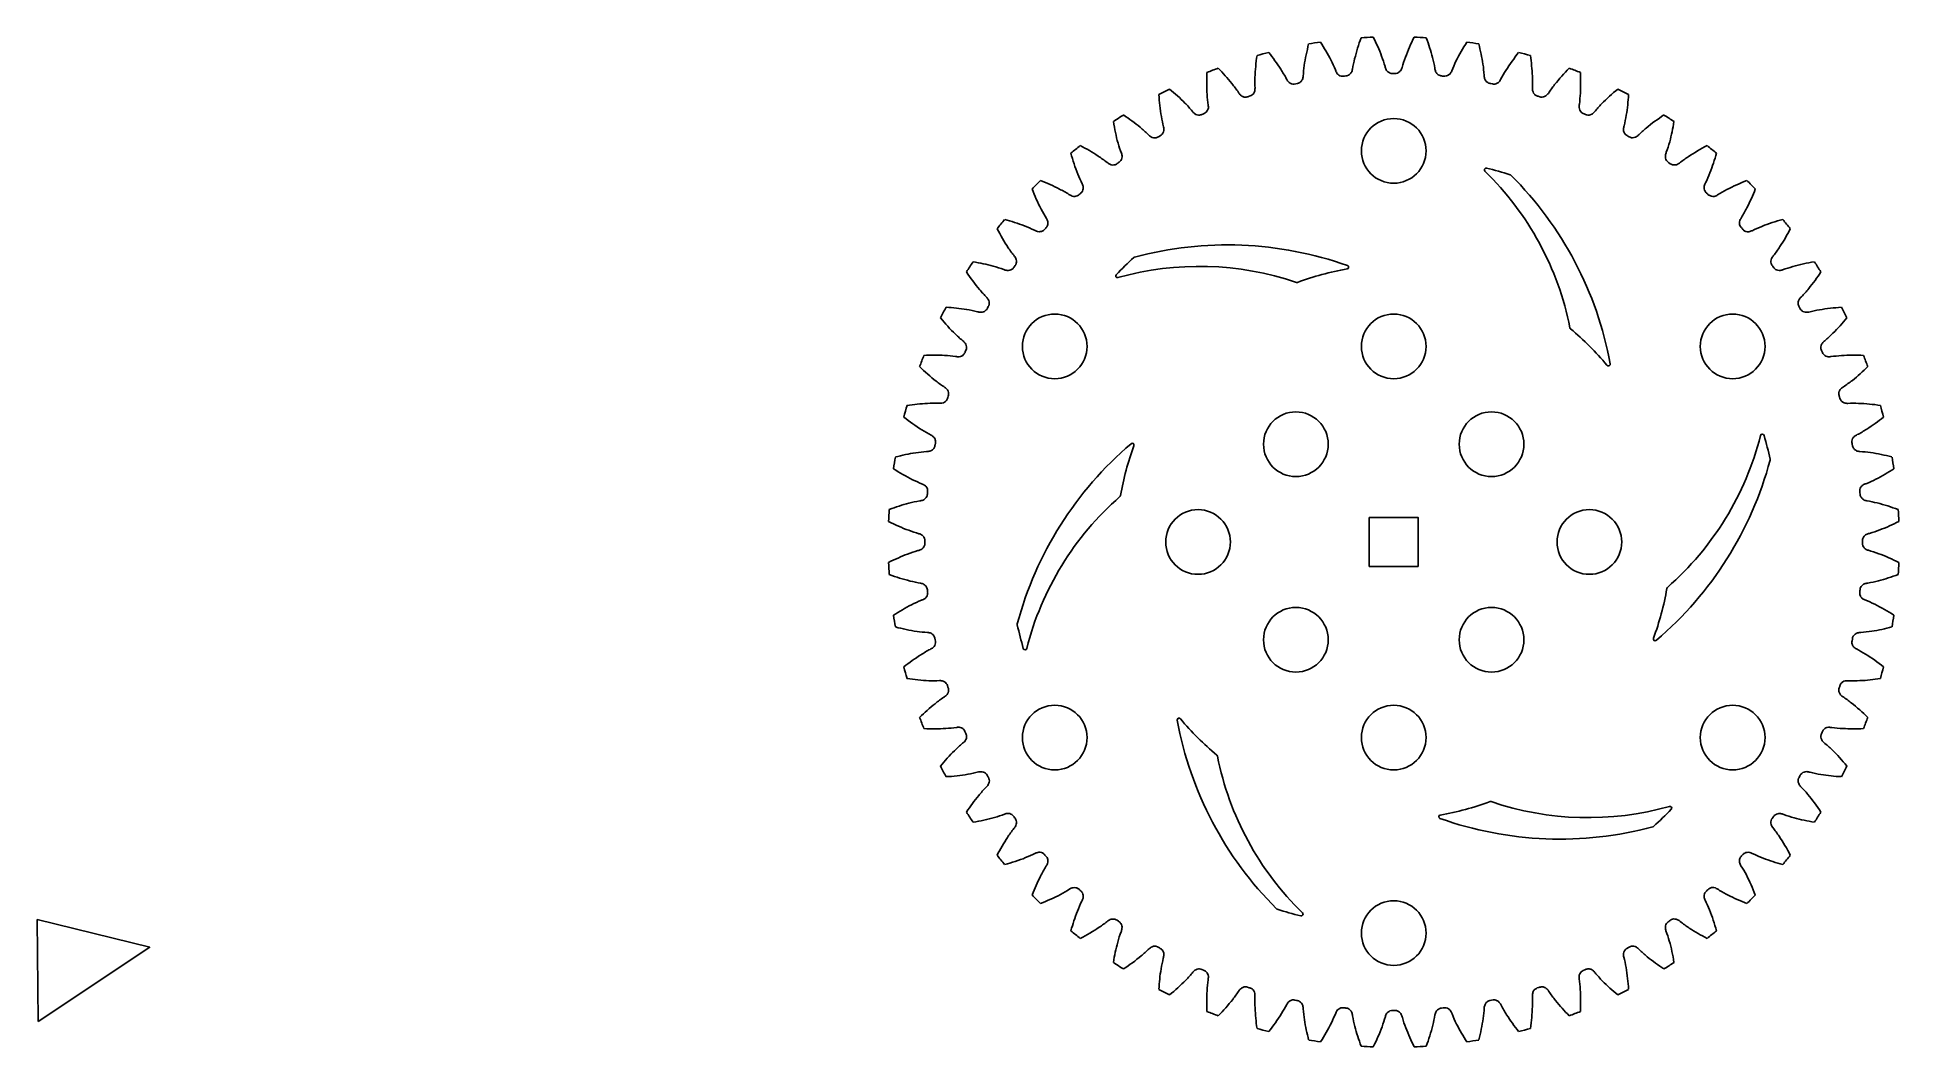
# Model space of a CAD drawing. Header units: millimetres. Extents: x -20 to 101, y -23 to 42.
import ezdxf

# ---------------------------------------------------------------- set-up
doc = ezdxf.new("R2010")
doc.units = ezdxf.units.MM
doc.layers.get('0').update_dxf_attribs({"linetype": 'CONTINUOUS'})

msp = doc.modelspace()

# ---------------------------------------------------------------- linework, layer by layer
for points in [[(74.2, 33.67, -0.151961), (79.72, 23.5, 0.172361), (79.76, 23.43, -0.046492), (82.12, 21.07, 0.7727), (82.33, 21.17, 0.152044), (75.89, 33.41, 0.120029), (75.84, 33.44, 0.015903), (74.31, 33.87, 0.76536)], [(65.28, 27.54, 0.152044), (51.46, 28.09, 0.120029), (51.41, 28.06, 0.015903), (50.27, 26.95, 0.76536), (50.38, 26.76, -0.151961), (61.96, 26.45, 0.172361), (62.03, 26.45, -0.046492), (65.26, 27.32, 0.7727)], [(43.85, 4.27, 0.120029), (43.85, 4.21, 0.015903), (44.24, 2.67, 0.76536), (44.46, 2.68, -0.151961), (50.51, 12.54, 0.172361), (50.55, 12.61, -0.046492), (51.42, 15.84, 0.7727), (51.23, 15.97, 0.152044)], [(92.71, 14.96, 0.015903), (92.32, 16.51, 0.76536), (92.09, 16.5, -0.151961), (86.04, 6.64, 0.172361), (86.01, 6.57, -0.046492), (85.14, 3.34, 0.7727), (85.33, 3.21, 0.152044), (92.71, 14.91, 0.120029)], [(62.25, -14.69, 0.76536), (62.36, -14.49, -0.151961), (56.84, -4.32, 0.172361), (56.8, -4.25, -0.046492), (54.44, -1.89, 0.7727), (54.23, -1.99, 0.152044), (60.67, -14.23, 0.120029), (60.72, -14.26, 0.015903)], [(86.29, -7.77, 0.76536), (86.18, -7.58, -0.151961), (74.6, -7.27, 0.172361), (74.53, -7.27, -0.046492), (71.3, -8.14, 0.7727), (71.28, -8.36, 0.152044), (85.1, -8.91, 0.120029), (85.15, -8.88, 0.015903)]]:
    msp.add_lwpolyline(points, format="xyb", close=True)
for points in [[(69.87, 8), (66.69, 8), (66.69, 11.18), (69.87, 11.18)], [(-19.7, -21.56), (-12.46, -16.73), (-19.76, -14.93)]]:
    msp.add_lwpolyline(points, close=True)
for centre in [(68.28, 34.99), (46.28, 22.29), (68.28, 22.29), (90.28, 22.29), (61.93, 15.94), (74.63, 15.94), (55.58, 9.59), (80.98, 9.59), (61.93, 3.24), (74.63, 3.24), (46.28, -3.11), (68.28, -3.11), (90.28, -3.11), (68.28, -15.81)]:
    msp.add_circle(centre, 2.1)
for start, end in [(92.3191, 93.6809), (86.3191, 87.6809), (104.3191, 105.6809), (98.3191, 99.6809), (80.3191, 81.6809), (74.3191, 75.6809), (110.3191, 111.6809), (68.3191, 69.6809), (116.3191, 117.6809), (62.3191, 63.6809), (122.3191, 123.6809), (56.3191, 57.6809), (128.3191, 129.6809), (50.3191, 51.6809), (134.3191, 135.6809), (44.3191, 45.6809), (140.3191, 141.6809), (38.3191, 39.6809), (146.3191, 147.6809), (32.3191, 33.6809), (152.3191, 153.6809), (26.3191, 27.6809), (158.3191, 159.6809), (20.3191, 21.6809), (164.3191, 165.6809), (14.3191, 15.6809), (170.3191, 171.6809), (8.3191, 9.6809), (176.3191, 177.6809), (2.3191, 3.6809), (182.3191, 183.6809), (356.3191, 357.6809), (188.3191, 189.6809), (350.3191, 351.6809), (194.3191, 195.6809), (344.3191, 345.6809), (200.3191, 201.6809), (338.3191, 339.6809), (206.3191, 207.6809), (332.3191, 333.6809), (212.3191, 213.6809), (326.3191, 327.6809), (218.3191, 219.6809), (320.3191, 321.6809), (224.3191, 225.6809), (314.3191, 315.6809), (230.3191, 231.6809), (308.3191, 309.6809), (236.3191, 237.6809), (302.3191, 303.6809), (242.3191, 243.6809), (296.3191, 297.6809), (248.3191, 249.6809), (290.3191, 291.6809), (254.3191, 255.6809), (260.3191, 261.6809), (278.3191, 279.6809), (284.3191, 285.6809), (266.3191, 267.6809), (272.3191, 273.6809)]:
    msp.add_arc((68.28, 9.59), 32.81, start, end)
for points in [[(63.53, 42.05), (63.77, 41.68), (64, 41.29), (64.31, 40.68), (64.41, 40.46), (64.52, 40.18), (64.54, 40.11), (64.63, 39.98), (64.68, 39.94), (64.76, 39.88), (64.81, 39.86), (64.95, 39.83), (65.01, 39.84), (65.17, 39.86), (65.2, 39.86), (65.32, 39.89), (65.37, 39.92), (65.44, 39.97), (65.49, 40.01), (65.57, 40.15), (65.59, 40.23), (65.64, 40.52), (65.69, 40.75), (65.86, 41.43), (66, 41.89), (66.17, 42.33)], [(66.95, 42.37), (67.15, 41.97), (67.34, 41.56), (67.58, 40.92), (67.65, 40.7), (67.74, 40.4), (67.75, 40.33), (67.83, 40.19), (67.87, 40.15), (67.95, 40.09), (68, 40.06), (68.13, 40.01), (68.19, 40.02), (68.35, 40.02), (68.39, 40.01), (68.5, 40.03), (68.55, 40.05), (68.63, 40.1), (68.68, 40.14), (68.77, 40.26), (68.8, 40.34), (68.89, 40.62), (68.96, 40.85), (69.2, 41.51), (69.39, 41.95), (69.61, 42.37)], [(70.39, 42.33), (70.55, 41.91), (70.69, 41.48), (70.86, 40.82), (70.91, 40.59), (70.96, 40.29), (70.97, 40.22), (71.03, 40.07), (71.07, 40.03), (71.14, 39.95), (71.18, 39.92), (71.31, 39.86), (71.37, 39.86), (71.53, 39.84), (71.56, 39.84), (71.68, 39.84), (71.74, 39.86), (71.82, 39.9), (71.87, 39.93), (71.98, 40.04), (72.02, 40.12), (72.13, 40.39), (72.22, 40.6), (72.53, 41.24), (72.77, 41.65), (73.03, 42.05)], [(56.89, 40.36), (57.2, 40.04), (57.5, 39.71), (57.93, 39.17), (58.07, 38.98), (58.24, 38.73), (58.28, 38.67), (58.39, 38.56), (58.45, 38.53), (58.54, 38.49), (58.59, 38.48), (58.73, 38.48), (58.79, 38.5), (58.95, 38.55), (58.98, 38.56), (59.08, 38.61), (59.13, 38.65), (59.19, 38.72), (59.22, 38.77), (59.27, 38.91), (59.28, 39), (59.27, 39.29), (59.26, 39.53), (59.29, 40.23), (59.34, 40.71), (59.41, 41.18)], [(60.17, 41.38), (60.45, 41.03), (60.71, 40.67), (61.08, 40.09), (61.2, 39.89), (61.34, 39.62), (61.37, 39.55), (61.48, 39.43), (61.52, 39.4), (61.61, 39.35), (61.67, 39.33), (61.8, 39.32), (61.86, 39.33), (62.02, 39.37), (62.06, 39.37), (62.17, 39.41), (62.21, 39.45), (62.28, 39.51), (62.32, 39.56), (62.39, 39.7), (62.4, 39.78), (62.42, 40.07), (62.44, 40.3), (62.54, 41), (62.64, 41.47), (62.76, 41.93)], [(73.8, 41.93), (73.91, 41.5), (74.01, 41.06), (74.11, 40.38), (74.13, 40.15), (74.16, 39.84), (74.16, 39.77), (74.2, 39.62), (74.23, 39.57), (74.29, 39.49), (74.34, 39.45), (74.45, 39.38), (74.52, 39.37), (74.68, 39.34), (74.71, 39.33), (74.83, 39.32), (74.88, 39.33), (74.97, 39.36), (75.02, 39.39), (75.14, 39.49), (75.19, 39.56), (75.33, 39.82), (75.44, 40.02), (75.81, 40.62), (76.1, 41.01), (76.39, 41.38)], [(77.15, 41.18), (77.22, 40.74), (77.26, 40.29), (77.29, 39.61), (77.3, 39.37), (77.29, 39.06), (77.28, 38.99), (77.31, 38.84), (77.33, 38.78), (77.39, 38.7), (77.43, 38.65), (77.53, 38.57), (77.59, 38.55), (77.75, 38.51), (77.78, 38.49), (77.9, 38.47), (77.95, 38.48), (78.05, 38.5), (78.1, 38.52), (78.23, 38.61), (78.28, 38.67), (78.45, 38.92), (78.58, 39.11), (79.02, 39.66), (79.34, 40.02), (79.67, 40.36)], [(53.73, 39), (54.08, 38.72), (54.42, 38.41), (54.89, 37.93), (55.06, 37.75), (55.25, 37.52), (55.29, 37.46), (55.42, 37.37), (55.47, 37.34), (55.57, 37.31), (55.63, 37.31), (55.76, 37.32), (55.82, 37.35), (55.97, 37.42), (56, 37.43), (56.1, 37.49), (56.14, 37.53), (56.19, 37.61), (56.22, 37.66), (56.26, 37.81), (56.25, 37.89), (56.21, 38.19), (56.18, 38.42), (56.14, 39.12), (56.14, 39.6), (56.16, 40.08)], [(80.4, 40.08), (80.42, 39.63), (80.42, 39.18), (80.38, 38.5), (80.36, 38.26), (80.32, 37.96), (80.3, 37.89), (80.32, 37.73), (80.34, 37.68), (80.38, 37.58), (80.41, 37.54), (80.51, 37.45), (80.57, 37.42), (80.72, 37.36), (80.75, 37.34), (80.86, 37.31), (80.92, 37.31), (81.01, 37.32), (81.07, 37.34), (81.21, 37.41), (81.27, 37.47), (81.46, 37.69), (81.61, 37.87), (82.1, 38.38), (82.46, 38.7), (82.83, 39)], [(50.74, 37.32), (51.11, 37.07), (51.48, 36.81), (52.01, 36.37), (52.18, 36.22), (52.4, 36), (52.45, 35.95), (52.59, 35.87), (52.64, 35.85), (52.74, 35.83), (52.8, 35.83), (52.93, 35.86), (52.99, 35.89), (53.13, 35.98), (53.16, 35.99), (53.25, 36.06), (53.28, 36.11), (53.33, 36.19), (53.35, 36.25), (53.37, 36.4), (53.36, 36.48), (53.29, 36.77), (53.24, 37), (53.12, 37.69), (53.06, 38.17), (53.04, 38.64)], [(83.52, 38.64), (83.5, 38.2), (83.45, 37.75), (83.34, 37.08), (83.29, 36.84), (83.22, 36.55), (83.2, 36.48), (83.19, 36.32), (83.21, 36.26), (83.24, 36.17), (83.27, 36.12), (83.36, 36.01), (83.41, 35.99), (83.56, 35.9), (83.58, 35.89), (83.69, 35.84), (83.75, 35.84), (83.84, 35.84), (83.9, 35.85), (84.05, 35.91), (84.11, 35.96), (84.32, 36.16), (84.49, 36.32), (85.03, 36.77), (85.42, 37.06), (85.82, 37.32)], [(47.94, 35.33), (48.33, 35.13), (48.73, 34.9), (49.29, 34.52), (49.49, 34.39), (49.73, 34.2), (49.78, 34.15), (49.93, 34.09), (49.98, 34.07), (50.09, 34.07), (50.14, 34.07), (50.27, 34.11), (50.32, 34.15), (50.45, 34.25), (50.48, 34.27), (50.57, 34.35), (50.59, 34.4), (50.63, 34.48), (50.65, 34.54), (50.65, 34.7), (50.63, 34.77), (50.53, 35.05), (50.45, 35.27), (50.26, 35.95), (50.16, 36.42), (50.09, 36.89)], [(86.47, 36.89), (86.4, 36.45), (86.31, 36.01), (86.13, 35.35), (86.06, 35.12), (85.95, 34.84), (85.93, 34.77), (85.91, 34.61), (85.91, 34.56), (85.94, 34.46), (85.96, 34.41), (86.04, 34.29), (86.09, 34.26), (86.22, 34.16), (86.25, 34.14), (86.35, 34.09), (86.41, 34.08), (86.5, 34.07), (86.56, 34.07), (86.71, 34.11), (86.78, 34.16), (87.01, 34.34), (87.2, 34.48), (87.78, 34.87), (88.2, 35.11), (88.62, 35.33)], [(45.36, 33.06), (45.77, 32.9), (46.19, 32.72), (46.79, 32.4), (47, 32.29), (47.26, 32.13), (47.32, 32.09), (47.47, 32.03), (47.53, 32.03), (47.63, 32.03), (47.68, 32.04), (47.81, 32.1), (47.85, 32.14), (47.97, 32.25), (48, 32.27), (48.08, 32.36), (48.1, 32.41), (48.13, 32.5), (48.14, 32.56), (48.12, 32.72), (48.09, 32.79), (47.96, 33.06), (47.87, 33.27), (47.6, 33.92), (47.45, 34.38), (47.33, 34.84)], [(89.23, 34.84), (89.11, 34.41), (88.97, 33.98), (88.72, 33.34), (88.63, 33.12), (88.49, 32.85), (88.46, 32.79), (88.42, 32.63), (88.43, 32.58), (88.44, 32.47), (88.46, 32.42), (88.52, 32.3), (88.57, 32.26), (88.69, 32.15), (88.72, 32.13), (88.81, 32.06), (88.87, 32.05), (88.96, 32.03), (89.02, 32.02), (89.17, 32.05), (89.24, 32.09), (89.5, 32.25), (89.7, 32.36), (90.32, 32.7), (90.76, 32.89), (91.2, 33.06)], [(43.03, 30.54), (43.46, 30.42), (43.89, 30.28), (44.53, 30.03), (44.74, 29.94), (45.02, 29.8), (45.08, 29.77), (45.24, 29.73), (45.29, 29.74), (45.39, 29.75), (45.45, 29.77), (45.57, 29.83), (45.61, 29.88), (45.72, 30), (45.74, 30.03), (45.81, 30.12), (45.82, 30.18), (45.84, 30.27), (45.84, 30.33), (45.82, 30.48), (45.78, 30.55), (45.62, 30.81), (45.5, 31.01), (45.17, 31.63), (44.98, 32.07), (44.81, 32.51)], [(91.75, 32.51), (91.59, 32.1), (91.41, 31.68), (91.09, 31.08), (90.98, 30.87), (90.82, 30.61), (90.78, 30.55), (90.72, 30.4), (90.72, 30.34), (90.72, 30.24), (90.73, 30.19), (90.79, 30.06), (90.83, 30.02), (90.94, 29.9), (90.96, 29.87), (91.05, 29.79), (91.1, 29.77), (91.19, 29.74), (91.25, 29.73), (91.41, 29.75), (91.48, 29.78), (91.75, 29.9), (91.96, 30), (92.61, 30.27), (93.07, 30.41), (93.53, 30.54)], [(40.98, 27.78), (41.42, 27.71), (41.86, 27.62), (42.52, 27.44), (42.75, 27.37), (43.03, 27.26), (43.1, 27.24), (43.26, 27.22), (43.31, 27.22), (43.41, 27.25), (43.46, 27.27), (43.58, 27.35), (43.61, 27.4), (43.71, 27.53), (43.73, 27.56), (43.78, 27.66), (43.79, 27.72), (43.8, 27.81), (43.8, 27.87), (43.76, 28.02), (43.71, 28.09), (43.53, 28.32), (43.39, 28.51), (43, 29.09), (42.76, 29.51), (42.54, 29.93)], [(94.02, 29.93), (93.82, 29.53), (93.59, 29.14), (93.22, 28.57), (93.08, 28.38), (92.89, 28.14), (92.84, 28.09), (92.78, 27.94), (92.76, 27.88), (92.76, 27.78), (92.76, 27.73), (92.8, 27.6), (92.84, 27.55), (92.94, 27.42), (92.96, 27.39), (93.04, 27.3), (93.09, 27.27), (93.17, 27.24), (93.23, 27.22), (93.39, 27.22), (93.46, 27.24), (93.74, 27.34), (93.96, 27.41), (94.64, 27.61), (95.11, 27.71), (95.58, 27.78)], [(39.23, 24.83), (39.67, 24.81), (40.12, 24.76), (40.79, 24.65), (41.03, 24.6), (41.32, 24.53), (41.39, 24.51), (41.55, 24.5), (41.61, 24.52), (41.7, 24.55), (41.75, 24.58), (41.85, 24.67), (41.88, 24.72), (41.96, 24.87), (41.98, 24.89), (42.03, 25), (42.03, 25.06), (42.03, 25.15), (42.02, 25.21), (41.96, 25.35), (41.91, 25.42), (41.71, 25.63), (41.55, 25.8), (41.1, 26.34), (40.81, 26.73), (40.55, 27.13)], [(96.01, 27.13), (95.76, 26.76), (95.5, 26.39), (95.06, 25.86), (94.91, 25.68), (94.69, 25.47), (94.64, 25.42), (94.56, 25.28), (94.54, 25.23), (94.52, 25.13), (94.52, 25.07), (94.55, 24.94), (94.58, 24.88), (94.67, 24.74), (94.68, 24.71), (94.75, 24.62), (94.8, 24.58), (94.88, 24.54), (94.94, 24.52), (95.09, 24.5), (95.17, 24.51), (95.46, 24.58), (95.69, 24.63), (96.38, 24.75), (96.86, 24.8), (97.33, 24.83)], [(37.79, 21.71), (38.24, 21.73), (38.69, 21.73), (39.37, 21.69), (39.61, 21.67), (39.91, 21.63), (39.98, 21.61), (40.14, 21.63), (40.19, 21.65), (40.28, 21.69), (40.33, 21.72), (40.42, 21.82), (40.45, 21.88), (40.51, 22.03), (40.53, 22.06), (40.56, 22.17), (40.56, 22.23), (40.55, 22.32), (40.53, 22.38), (40.46, 22.52), (40.4, 22.58), (40.17, 22.77), (40, 22.92), (39.49, 23.41), (39.17, 23.77), (38.87, 24.14)], [(97.69, 24.14), (97.41, 23.79), (97.1, 23.45), (96.62, 22.98), (96.44, 22.81), (96.21, 22.62), (96.15, 22.57), (96.06, 22.45), (96.03, 22.39), (96, 22.3), (96, 22.24), (96.01, 22.11), (96.04, 22.05), (96.11, 21.9), (96.12, 21.87), (96.18, 21.77), (96.22, 21.73), (96.3, 21.68), (96.35, 21.65), (96.5, 21.61), (96.58, 21.62), (96.88, 21.66), (97.11, 21.68), (97.81, 21.73), (98.29, 21.73), (98.77, 21.71)], [(36.69, 18.46), (37.13, 18.53), (37.58, 18.57), (38.26, 18.6), (38.5, 18.61), (38.81, 18.6), (38.88, 18.59), (39.03, 18.62), (39.09, 18.64), (39.17, 18.7), (39.22, 18.73), (39.3, 18.84), (39.31, 18.9), (39.36, 19.06), (39.38, 19.09), (39.4, 19.21), (39.39, 19.26), (39.37, 19.36), (39.35, 19.41), (39.26, 19.54), (39.2, 19.59), (38.95, 19.76), (38.76, 19.89), (38.21, 20.33), (37.85, 20.65), (37.51, 20.98)], [(99.05, 20.98), (98.73, 20.67), (98.4, 20.36), (97.86, 19.94), (97.67, 19.8), (97.42, 19.63), (97.36, 19.59), (97.25, 19.47), (97.22, 19.42), (97.18, 19.33), (97.17, 19.27), (97.17, 19.14), (97.19, 19.08), (97.24, 18.92), (97.25, 18.89), (97.3, 18.78), (97.34, 18.74), (97.41, 18.68), (97.46, 18.65), (97.61, 18.6), (97.69, 18.59), (97.98, 18.6), (98.22, 18.6), (98.92, 18.58), (99.4, 18.53), (99.87, 18.46)], [(35.94, 15.11), (36.37, 15.22), (36.81, 15.32), (37.49, 15.42), (37.72, 15.44), (38.03, 15.47), (38.1, 15.47), (38.25, 15.51), (38.3, 15.54), (38.38, 15.6), (38.42, 15.65), (38.49, 15.76), (38.5, 15.83), (38.53, 15.99), (38.54, 16.02), (38.55, 16.14), (38.54, 16.19), (38.51, 16.28), (38.48, 16.33), (38.38, 16.45), (38.31, 16.5), (38.05, 16.64), (37.85, 16.75), (37.25, 17.12), (36.86, 17.41), (36.49, 17.7)], [(100.07, 17.7), (99.72, 17.42), (99.36, 17.16), (98.78, 16.79), (98.58, 16.67), (98.31, 16.53), (98.24, 16.5), (98.12, 16.39), (98.09, 16.34), (98.04, 16.26), (98.02, 16.2), (98.01, 16.07), (98.02, 16.01), (98.06, 15.84), (98.06, 15.81), (98.1, 15.7), (98.14, 15.66), (98.2, 15.59), (98.25, 15.55), (98.39, 15.48), (98.47, 15.47), (98.76, 15.45), (98.99, 15.43), (99.69, 15.33), (100.16, 15.23), (100.62, 15.11)], [(35.54, 11.7), (35.96, 11.85), (36.38, 12), (37.05, 12.17), (37.28, 12.22), (37.58, 12.27), (37.65, 12.28), (37.8, 12.34), (37.84, 12.38), (37.92, 12.45), (37.95, 12.49), (38.01, 12.62), (38.01, 12.68), (38.03, 12.84), (38.03, 12.87), (38.03, 12.99), (38.01, 13.05), (37.97, 13.13), (37.94, 13.18), (37.83, 13.29), (37.75, 13.32), (37.48, 13.44), (37.26, 13.53), (36.63, 13.84), (36.22, 14.08), (35.82, 14.34)], [(100.74, 14.34), (100.37, 14.09), (99.98, 13.87), (99.37, 13.56), (99.15, 13.46), (98.87, 13.35), (98.8, 13.33), (98.67, 13.24), (98.63, 13.19), (98.57, 13.11), (98.55, 13.06), (98.52, 12.92), (98.53, 12.86), (98.55, 12.7), (98.55, 12.66), (98.58, 12.55), (98.61, 12.5), (98.66, 12.43), (98.7, 12.38), (98.84, 12.3), (98.92, 12.28), (99.21, 12.23), (99.44, 12.18), (100.12, 12.01), (100.58, 11.86), (101.02, 11.7)], [(35.5, 8.26), (35.9, 8.46), (36.31, 8.65), (36.95, 8.89), (37.17, 8.96), (37.47, 9.05), (37.53, 9.06), (37.67, 9.14), (37.72, 9.18), (37.78, 9.26), (37.81, 9.31), (37.86, 9.43), (37.85, 9.5), (37.85, 9.66), (37.85, 9.69), (37.84, 9.81), (37.81, 9.86), (37.77, 9.94), (37.73, 9.99), (37.61, 10.08), (37.53, 10.11), (37.24, 10.2), (37.02, 10.27), (36.36, 10.51), (35.92, 10.7), (35.5, 10.92)], [(101.06, 10.92), (100.66, 10.72), (100.25, 10.53), (99.61, 10.29), (99.39, 10.22), (99.09, 10.13), (99.02, 10.12), (98.88, 10.04), (98.84, 10), (98.78, 9.92), (98.75, 9.87), (98.7, 9.74), (98.71, 9.68), (98.71, 9.52), (98.71, 9.48), (98.72, 9.37), (98.74, 9.32), (98.79, 9.23), (98.83, 9.19), (98.95, 9.09), (99.03, 9.07), (99.31, 8.98), (99.54, 8.91), (100.2, 8.67), (100.64, 8.48), (101.06, 8.26)], [(35.82, 4.84), (36.19, 5.08), (36.58, 5.31), (37.19, 5.62), (37.41, 5.72), (37.69, 5.83), (37.76, 5.85), (37.89, 5.94), (37.93, 5.99), (37.99, 6.07), (38.01, 6.12), (38.04, 6.26), (38.03, 6.32), (38.01, 6.48), (38.01, 6.51), (37.98, 6.63), (37.95, 6.68), (37.9, 6.75), (37.85, 6.8), (37.72, 6.88), (37.64, 6.9), (37.35, 6.95), (37.12, 7), (36.44, 7.17), (35.98, 7.31), (35.54, 7.48)], [(101.02, 7.48), (100.6, 7.32), (100.17, 7.18), (99.51, 7.01), (99.28, 6.96), (98.98, 6.91), (98.91, 6.9), (98.76, 6.84), (98.72, 6.8), (98.64, 6.73), (98.61, 6.69), (98.55, 6.56), (98.55, 6.5), (98.53, 6.34), (98.53, 6.3), (98.53, 6.19), (98.55, 6.13), (98.59, 6.05), (98.62, 6), (98.73, 5.89), (98.81, 5.85), (99.08, 5.74), (99.29, 5.65), (99.93, 5.34), (100.34, 5.1), (100.74, 4.84)], [(36.49, 1.48), (36.84, 1.76), (37.2, 2.02), (37.78, 2.39), (37.98, 2.51), (38.25, 2.65), (38.32, 2.68), (38.44, 2.79), (38.47, 2.83), (38.52, 2.92), (38.54, 2.98), (38.55, 3.11), (38.54, 3.17), (38.5, 3.33), (38.5, 3.37), (38.46, 3.48), (38.42, 3.52), (38.36, 3.59), (38.31, 3.63), (38.17, 3.7), (38.09, 3.71), (37.8, 3.73), (37.57, 3.75), (36.87, 3.85), (36.4, 3.95), (35.94, 4.07)], [(100.62, 4.07), (100.19, 3.96), (99.75, 3.86), (99.07, 3.76), (98.84, 3.73), (98.53, 3.71), (98.46, 3.71), (98.31, 3.67), (98.26, 3.64), (98.18, 3.57), (98.14, 3.53), (98.07, 3.42), (98.06, 3.35), (98.03, 3.19), (98.02, 3.16), (98.01, 3.04), (98.02, 2.99), (98.05, 2.9), (98.08, 2.84), (98.18, 2.73), (98.25, 2.68), (98.51, 2.54), (98.71, 2.43), (99.31, 2.06), (99.7, 1.77), (100.07, 1.48)], [(37.51, -1.8), (37.83, -1.49), (38.16, -1.19), (38.7, -0.76), (38.89, -0.62), (39.14, -0.45), (39.2, -0.41), (39.31, -0.3), (39.34, -0.24), (39.38, -0.15), (39.39, -0.1), (39.39, 0.04), (39.37, 0.1), (39.32, 0.26), (39.31, 0.29), (39.26, 0.39), (39.22, 0.44), (39.15, 0.5), (39.1, 0.53), (38.95, 0.58), (38.87, 0.59), (38.58, 0.58), (38.34, 0.57), (37.64, 0.6), (37.16, 0.65), (36.69, 0.72)], [(99.87, 0.72), (99.43, 0.65), (98.98, 0.6), (98.3, 0.58), (98.06, 0.57), (97.75, 0.58), (97.68, 0.59), (97.53, 0.56), (97.47, 0.53), (97.39, 0.48), (97.34, 0.44), (97.26, 0.33), (97.25, 0.27), (97.2, 0.12), (97.18, 0.09), (97.16, -0.03), (97.17, -0.09), (97.19, -0.18), (97.21, -0.23), (97.3, -0.36), (97.36, -0.41), (97.61, -0.58), (97.8, -0.71), (98.35, -1.15), (98.71, -1.47), (99.05, -1.8)], [(38.87, -4.96), (39.15, -4.61), (39.45, -4.27), (39.94, -3.8), (40.12, -3.63), (40.35, -3.44), (40.41, -3.4), (40.5, -3.27), (40.53, -3.22), (40.56, -3.12), (40.56, -3.06), (40.55, -2.93), (40.52, -2.87), (40.45, -2.72), (40.44, -2.69), (40.38, -2.59), (40.34, -2.55), (40.26, -2.5), (40.21, -2.47), (40.06, -2.43), (39.98, -2.44), (39.68, -2.48), (39.45, -2.51), (38.75, -2.55), (38.27, -2.56), (37.79, -2.53)], [(98.77, -2.53), (98.32, -2.55), (97.87, -2.55), (97.19, -2.51), (96.95, -2.49), (96.65, -2.45), (96.58, -2.44), (96.42, -2.45), (96.37, -2.47), (96.27, -2.51), (96.23, -2.54), (96.14, -2.64), (96.11, -2.7), (96.05, -2.85), (96.03, -2.88), (96, -2.99), (96, -3.05), (96.01, -3.14), (96.03, -3.2), (96.1, -3.34), (96.16, -3.4), (96.38, -3.59), (96.56, -3.74), (97.07, -4.23), (97.39, -4.59), (97.69, -4.96)], [(40.55, -7.95), (40.8, -7.58), (41.06, -7.21), (41.5, -6.69), (41.65, -6.51), (41.87, -6.29), (41.92, -6.24), (42, -6.1), (42.02, -6.05), (42.04, -5.95), (42.04, -5.89), (42.01, -5.76), (41.98, -5.7), (41.89, -5.56), (41.88, -5.53), (41.81, -5.44), (41.76, -5.41), (41.68, -5.36), (41.62, -5.34), (41.47, -5.32), (41.39, -5.33), (41.1, -5.4), (40.87, -5.45), (40.18, -5.58), (39.7, -5.63), (39.23, -5.65)], [(97.33, -5.65), (96.89, -5.63), (96.44, -5.58), (95.77, -5.47), (95.53, -5.42), (95.24, -5.35), (95.17, -5.33), (95.01, -5.32), (94.95, -5.34), (94.86, -5.37), (94.81, -5.4), (94.71, -5.49), (94.68, -5.54), (94.59, -5.69), (94.58, -5.71), (94.53, -5.82), (94.53, -5.88), (94.53, -5.97), (94.54, -6.03), (94.6, -6.18), (94.65, -6.24), (94.85, -6.45), (95.01, -6.62), (95.46, -7.16), (95.75, -7.55), (96.01, -7.95)], [(42.54, -10.75), (42.74, -10.36), (42.97, -9.96), (43.34, -9.4), (43.48, -9.2), (43.67, -8.96), (43.72, -8.91), (43.78, -8.76), (43.79, -8.71), (43.8, -8.6), (43.8, -8.55), (43.76, -8.42), (43.72, -8.37), (43.62, -8.24), (43.6, -8.21), (43.52, -8.12), (43.47, -8.1), (43.39, -8.06), (43.33, -8.04), (43.17, -8.04), (43.09, -8.06), (42.81, -8.16), (42.59, -8.24), (41.92, -8.43), (41.45, -8.53), (40.98, -8.61)], [(95.58, -8.61), (95.14, -8.53), (94.7, -8.44), (94.04, -8.26), (93.81, -8.19), (93.53, -8.08), (93.46, -8.06), (93.3, -8.04), (93.25, -8.04), (93.15, -8.07), (93.1, -8.09), (92.98, -8.17), (92.95, -8.22), (92.85, -8.35), (92.83, -8.38), (92.78, -8.48), (92.77, -8.54), (92.76, -8.63), (92.76, -8.69), (92.8, -8.84), (92.85, -8.91), (93.03, -9.14), (93.17, -9.33), (93.56, -9.91), (93.8, -10.33), (94.02, -10.75)], [(44.81, -13.33), (44.97, -12.92), (45.15, -12.5), (45.47, -11.9), (45.58, -11.69), (45.74, -11.43), (45.78, -11.37), (45.84, -11.22), (45.84, -11.17), (45.84, -11.06), (45.83, -11.01), (45.77, -10.88), (45.73, -10.84), (45.62, -10.72), (45.6, -10.69), (45.51, -10.61), (45.46, -10.59), (45.37, -10.56), (45.31, -10.55), (45.15, -10.57), (45.08, -10.6), (44.81, -10.73), (44.6, -10.82), (43.95, -11.09), (43.49, -11.24), (43.03, -11.36)], [(93.53, -11.36), (93.1, -11.24), (92.67, -11.1), (92.03, -10.85), (91.82, -10.76), (91.54, -10.63), (91.48, -10.59), (91.32, -10.56), (91.27, -10.56), (91.17, -10.57), (91.11, -10.59), (90.99, -10.65), (90.95, -10.7), (90.84, -10.82), (90.82, -10.85), (90.75, -10.94), (90.74, -11), (90.72, -11.09), (90.71, -11.15), (90.74, -11.3), (90.78, -11.38), (90.94, -11.63), (91.06, -11.83), (91.39, -12.45), (91.58, -12.89), (91.75, -13.33)], [(47.33, -15.66), (47.45, -15.23), (47.59, -14.8), (47.84, -14.17), (47.93, -13.95), (48.06, -13.67), (48.1, -13.61), (48.13, -13.46), (48.13, -13.4), (48.12, -13.3), (48.1, -13.24), (48.04, -13.12), (47.99, -13.08), (47.87, -12.97), (47.84, -12.95), (47.75, -12.88), (47.69, -12.87), (47.6, -12.85), (47.54, -12.85), (47.39, -12.87), (47.31, -12.91), (47.06, -13.07), (46.86, -13.19), (46.24, -13.52), (45.8, -13.71), (45.36, -13.88)], [(91.2, -13.88), (90.79, -13.72), (90.37, -13.54), (89.77, -13.23), (89.56, -13.11), (89.3, -12.95), (89.24, -12.91), (89.09, -12.85), (89.03, -12.85), (88.93, -12.85), (88.88, -12.86), (88.75, -12.92), (88.71, -12.96), (88.59, -13.07), (88.56, -13.09), (88.48, -13.18), (88.46, -13.23), (88.43, -13.32), (88.42, -13.38), (88.44, -13.54), (88.47, -13.61), (88.59, -13.88), (88.69, -14.09), (88.96, -14.74), (89.1, -15.2), (89.23, -15.66)], [(50.09, -17.71), (50.16, -17.27), (50.25, -16.83), (50.43, -16.17), (50.5, -15.94), (50.61, -15.66), (50.63, -15.59), (50.65, -15.43), (50.65, -15.38), (50.62, -15.28), (50.6, -15.23), (50.52, -15.12), (50.47, -15.08), (50.34, -14.98), (50.31, -14.96), (50.21, -14.91), (50.15, -14.9), (50.06, -14.89), (50, -14.89), (49.85, -14.94), (49.78, -14.98), (49.55, -15.16), (49.36, -15.3), (48.78, -15.69), (48.36, -15.93), (47.94, -16.15)], [(88.62, -16.15), (88.23, -15.95), (87.83, -15.72), (87.26, -15.35), (87.07, -15.21), (86.83, -15.02), (86.78, -14.97), (86.63, -14.91), (86.57, -14.9), (86.47, -14.89), (86.42, -14.89), (86.29, -14.93), (86.24, -14.97), (86.11, -15.07), (86.08, -15.09), (85.99, -15.17), (85.97, -15.22), (85.93, -15.3), (85.91, -15.36), (85.91, -15.52), (85.93, -15.6), (86.03, -15.88), (86.1, -16.1), (86.3, -16.77), (86.4, -17.24), (86.47, -17.71)], [(53.04, -19.46), (53.06, -19.02), (53.11, -18.57), (53.22, -17.9), (53.27, -17.66), (53.34, -17.37), (53.36, -17.3), (53.37, -17.14), (53.35, -17.08), (53.32, -16.99), (53.29, -16.94), (53.2, -16.84), (53.15, -16.81), (53, -16.73), (52.98, -16.71), (52.87, -16.66), (52.81, -16.66), (52.72, -16.66), (52.66, -16.67), (52.51, -16.73), (52.45, -16.78), (52.24, -16.98), (52.07, -17.14), (51.53, -17.59), (51.14, -17.88), (50.74, -18.14)], [(85.82, -18.14), (85.45, -17.89), (85.08, -17.63), (84.55, -17.19), (84.38, -17.04), (84.16, -16.82), (84.11, -16.77), (83.97, -16.69), (83.92, -16.67), (83.82, -16.65), (83.76, -16.65), (83.63, -16.68), (83.57, -16.71), (83.43, -16.8), (83.4, -16.81), (83.31, -16.88), (83.28, -16.93), (83.23, -17.01), (83.21, -17.07), (83.19, -17.22), (83.2, -17.3), (83.27, -17.59), (83.32, -17.82), (83.44, -18.51), (83.5, -18.99), (83.52, -19.46)], [(56.16, -20.9), (56.14, -20.45), (56.14, -20), (56.18, -19.32), (56.2, -19.08), (56.24, -18.78), (56.26, -18.71), (56.24, -18.55), (56.22, -18.5), (56.18, -18.41), (56.15, -18.36), (56.05, -18.27), (55.99, -18.24), (55.84, -18.18), (55.81, -18.16), (55.7, -18.13), (55.64, -18.13), (55.55, -18.14), (55.49, -18.16), (55.35, -18.23), (55.29, -18.29), (55.1, -18.52), (54.95, -18.69), (54.46, -19.2), (54.1, -19.52), (53.73, -19.82)], [(59.41, -22), (59.34, -21.56), (59.3, -21.11), (59.27, -20.43), (59.26, -20.19), (59.27, -19.88), (59.28, -19.81), (59.25, -19.66), (59.22, -19.6), (59.17, -19.52), (59.13, -19.47), (59.03, -19.39), (58.96, -19.38), (58.81, -19.33), (58.78, -19.31), (58.66, -19.29), (58.61, -19.3), (58.51, -19.32), (58.46, -19.34), (58.33, -19.43), (58.28, -19.49), (58.11, -19.74), (57.98, -19.93), (57.54, -20.48), (57.22, -20.84), (56.89, -21.18)], [(79.67, -21.18), (79.36, -20.86), (79.05, -20.53), (78.63, -19.99), (78.49, -19.8), (78.32, -19.55), (78.28, -19.49), (78.16, -19.38), (78.11, -19.35), (78.02, -19.31), (77.96, -19.3), (77.83, -19.3), (77.77, -19.32), (77.61, -19.37), (77.58, -19.38), (77.47, -19.43), (77.43, -19.47), (77.37, -19.54), (77.34, -19.59), (77.29, -19.74), (77.28, -19.82), (77.29, -20.11), (77.29, -20.35), (77.27, -21.05), (77.22, -21.53), (77.15, -22)], [(82.83, -19.82), (82.48, -19.54), (82.14, -19.24), (81.67, -18.75), (81.5, -18.57), (81.31, -18.34), (81.27, -18.28), (81.14, -18.19), (81.08, -18.16), (80.99, -18.13), (80.93, -18.13), (80.8, -18.14), (80.74, -18.17), (80.59, -18.24), (80.56, -18.25), (80.46, -18.31), (80.42, -18.35), (80.37, -18.43), (80.34, -18.48), (80.3, -18.63), (80.31, -18.72), (80.35, -19.01), (80.37, -19.24), (80.42, -19.94), (80.42, -20.42), (80.4, -20.9)], [(62.76, -22.75), (62.65, -22.32), (62.55, -21.88), (62.45, -21.2), (62.42, -20.97), (62.4, -20.66), (62.4, -20.59), (62.36, -20.44), (62.33, -20.39), (62.26, -20.31), (62.22, -20.27), (62.11, -20.2), (62.04, -20.19), (61.88, -20.16), (61.85, -20.15), (61.73, -20.14), (61.68, -20.15), (61.59, -20.18), (61.54, -20.21), (61.42, -20.31), (61.37, -20.38), (61.23, -20.64), (61.12, -20.84), (60.75, -21.44), (60.46, -21.83), (60.17, -22.2)], [(76.39, -22.2), (76.11, -21.85), (75.85, -21.49), (75.48, -20.91), (75.36, -20.71), (75.22, -20.44), (75.19, -20.37), (75.08, -20.25), (75.03, -20.22), (74.95, -20.17), (74.89, -20.15), (74.76, -20.14), (74.7, -20.15), (74.54, -20.19), (74.5, -20.19), (74.39, -20.23), (74.35, -20.27), (74.28, -20.33), (74.24, -20.38), (74.17, -20.52), (74.16, -20.6), (74.14, -20.89), (74.12, -21.12), (74.02, -21.82), (73.92, -22.29), (73.8, -22.75)], [(66.17, -23.15), (66.01, -22.73), (65.87, -22.31), (65.7, -21.64), (65.65, -21.41), (65.6, -21.11), (65.59, -21.04), (65.53, -20.9), (65.49, -20.85), (65.42, -20.77), (65.38, -20.74), (65.25, -20.68), (65.19, -20.68), (65.03, -20.66), (64.99, -20.66), (64.88, -20.66), (64.82, -20.68), (64.74, -20.72), (64.69, -20.75), (64.58, -20.86), (64.54, -20.94), (64.43, -21.21), (64.34, -21.43), (64.03, -22.06), (63.79, -22.48), (63.53, -22.87)], [(69.61, -23.19), (69.41, -22.79), (69.22, -22.38), (68.98, -21.74), (68.91, -21.52), (68.82, -21.22), (68.81, -21.16), (68.73, -21.02), (68.69, -20.97), (68.61, -20.91), (68.56, -20.88), (68.43, -20.83), (68.37, -20.84), (68.21, -20.84), (68.17, -20.84), (68.06, -20.85), (68.01, -20.88), (67.93, -20.92), (67.88, -20.96), (67.78, -21.08), (67.76, -21.16), (67.67, -21.45), (67.6, -21.67), (67.36, -22.33), (67.17, -22.77), (66.95, -23.19)], [(73.03, -22.87), (72.78, -22.5), (72.56, -22.11), (72.25, -21.5), (72.15, -21.28), (72.04, -21), (72.02, -20.93), (71.93, -20.8), (71.88, -20.76), (71.8, -20.7), (71.75, -20.68), (71.61, -20.65), (71.55, -20.66), (71.39, -20.68), (71.36, -20.68), (71.24, -20.71), (71.19, -20.74), (71.12, -20.79), (71.07, -20.84), (70.99, -20.97), (70.97, -21.05), (70.92, -21.34), (70.87, -21.57), (70.7, -22.25), (70.56, -22.71), (70.39, -23.15)]]:
    msp.add_open_spline(points, degree=3, knots=[-0.3152623, -0.3152623, -0.3152623, -0.3152623, -0.2932099, -0.2932099, -0.2814148, -0.2814148, -0.2780627, -0.2780627, -0.275149, -0.275149, -0.2714866, -0.2714866, -0.2662956, -0.2662956, -0.2591854, -0.2591854, -0.2473922, -0.2473922, -0.2318947, -0.2318947, -0.2123252, -0.2123252, -0.1423735, -0.1423735, 0, 0, 0, 0])

doc.saveas('drawing.dxf')
